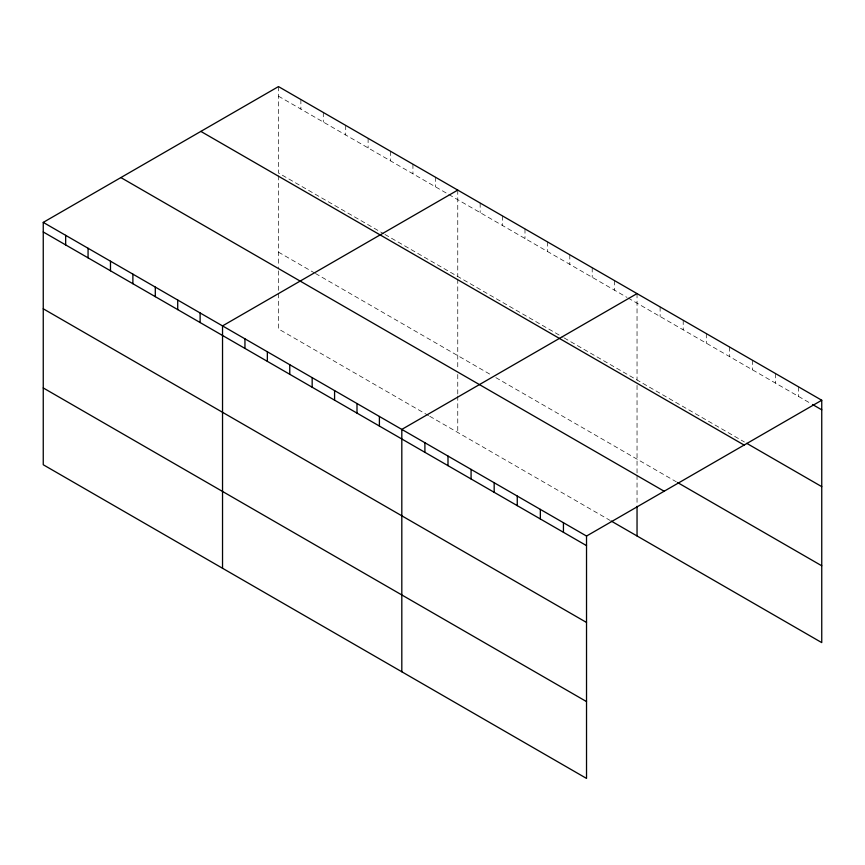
<?xml version="1.0" encoding="UTF-8"?>
<svg xmlns="http://www.w3.org/2000/svg" width="865" height="865" viewBox="0 0 865 865"><rect width="100%" height="100%" fill="white"/><g stroke="black" fill="none" stroke-linecap="round" stroke-linejoin="round"><path stroke-width="0.65" stroke-dasharray="4.33 3.24" d="M278.476 86.587L278.476 172.989L383.8 233.799M278.476 96.166L447.67 193.857M448.794 194.506L626.952 297.365M628.077 298.003L811.359 403.825M384.925 234.447L563.083 337.307M564.207 337.956L744.397 441.983M278.476 252.137L314.33 272.832M315.455 273.481L491.374 375.042M495.85 377.637L676.289 481.805M428.618 415.632L278.476 328.949L278.476 266.961M429.743 416.281L610.139 520.438M798.665 386.914L798.665 396.494M775.57 373.583L775.57 383.163M752.485 360.251L752.485 369.842M729.39 346.919L729.39 356.51M706.305 333.598L706.305 343.178M683.209 320.266L683.209 329.846M660.125 306.934L660.125 316.514M637.04 293.603L637.04 380.005M637.04 385.368L637.04 473.966M637.04 475.318L637.04 504.965M614.626 280.66L614.626 290.251M592.211 267.728L592.211 277.308M569.808 254.786L569.808 264.366M547.394 241.854L547.394 251.434M524.99 228.911L524.99 238.491M502.576 215.969L502.576 225.549M480.161 203.037L480.161 212.617M457.758 190.095L457.758 276.497M457.758 279.179L457.758 369.117M457.758 374.502L457.758 394.721M457.758 396.073L457.758 432.457M435.344 177.152L435.344 186.743M412.929 164.22L412.929 173.8M390.526 151.278L390.526 160.858M368.112 138.346L368.112 147.926M345.708 125.403L345.708 134.983M323.294 112.461L323.294 122.052M300.879 99.529L300.879 109.109M278.476 175.671L278.476 265.609"/><path stroke-width="1.3" d="M611.263 521.087L821.75 642.609L821.75 400.246L278.476 86.587L43.25 222.392L43.25 464.754L586.524 778.413L586.524 536.051L43.25 222.392M457.758 190.095L222.532 325.9L222.532 568.262M637.04 293.603L401.814 429.408L401.814 671.77M586.524 536.051L821.75 400.246M812.516 404.496L821.75 409.826M746.711 443.323L821.75 486.649M200.853 131.404L744.127 445.064M677.446 482.475L821.75 565.786M120.873 177.574L664.147 491.233M43.25 231.971L586.524 545.631M43.25 308.794L586.524 622.454M43.25 387.942L586.524 701.591M637.04 506.317L637.04 535.965M563.439 522.72L563.439 532.299M540.344 509.388L540.344 518.968M517.259 496.056L517.259 505.647M494.175 482.724L494.175 492.315M471.079 469.403L471.079 478.983M447.994 456.071L447.994 465.651M424.899 442.739L424.899 452.319M379.4 416.465L379.4 426.056M356.996 403.533L356.996 413.113M334.582 390.591L334.582 400.171M312.168 377.659L312.168 387.239M289.764 364.716L289.764 374.296M267.35 351.774L267.35 361.354M244.946 338.842L244.946 348.422M200.118 312.957L200.118 322.548M177.714 300.025L177.714 309.605M155.3 287.083L155.3 296.663M132.886 274.151L132.886 283.731M110.482 261.208L110.482 270.788M88.068 248.266L88.068 257.856M65.664 235.334L65.664 244.914"/></g></svg>
